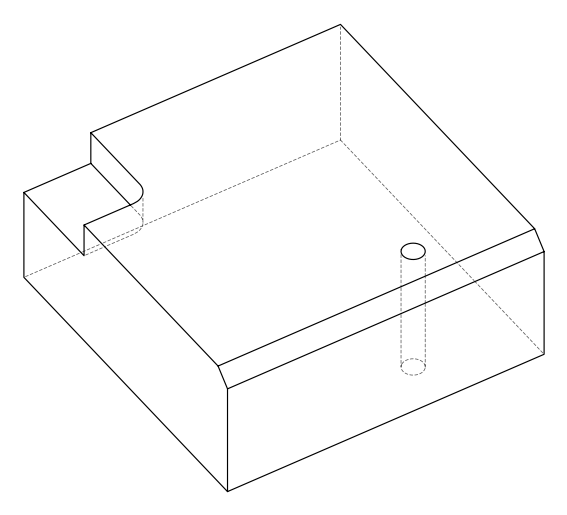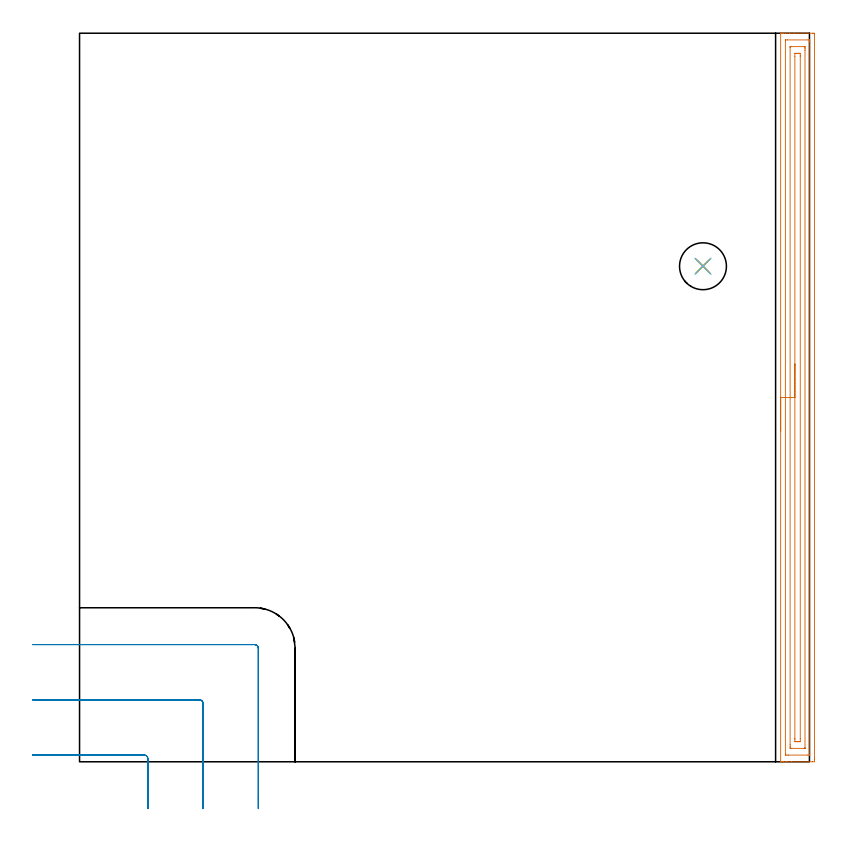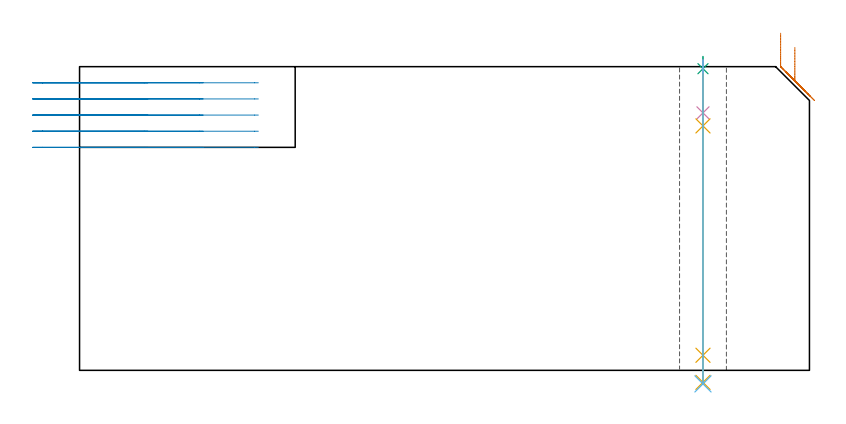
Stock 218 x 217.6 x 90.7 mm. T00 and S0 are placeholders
(PLAN: 6 operations, 5 tool changes, 11 min)
(1 AREA_MILL | FG_CHAMFER_SURFACE | UGT0205_001 | 7.18 min | 11100 mm3)
(2 MILL_CORNER_NOTCH_RECTANGULAR | CORNER_NOTCH_RECTANGULAR | UGT0201_105 | Follow Part, ap 5.5, ae 75% | 2.83 min | 70641 mm3)
(3 SPOT_DRILL | STEP1HOLE | NXT0321_9005460120000 | 0.03 min | 1 mm3)
(4 DRILL_BLIND_HOLE_INTO_CENTER | STEP1HOLE | UGT0301_207 | 0.06 min | 791 mm3)
(5 GUN_DRILL_THROUGH_HOLE | STEP1HOLE | UGT0307_006 | 0.47 min | 4999 mm3)
(6 DRILL_TO_ENLARGE_THROUGH_HOLE | STEP1HOLE | NXT0301_104 | 0.39 min | 8161 mm3)
(TOOL UGT0205_001 | Chamfer Mill 20 x 3 x 45 deg. | D20 FL50 Z2)
(TOOL UGT0201_105 | End Mill 22 mm | D22 FL25 Z2)
(TOOL NXT0321_9005460120000 | NC Spot Drill, 142deg, 12mm, Carbide, Uncoated | D12 PA142 FL30 Z2)
(TOOL UGT0301_207 | Twist Drill 9.2 mm | D9.2 PA118 FL80 Z2)
(TOOL UGT0307_006 | Gun Drill 9 mm | D9 PA130 FL24 Z1)
(TOOL NXT0301_104 | Carbide Drill 14mm [860.1-1400-112A1-MM 2214] | D14 PA140 FL123 Z2)
(OP 1 AREA_MILL)
G17 G21 G94 G90
T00 M6
G54
G17 G0 G90 X209.401 Y98.8 S1061 M3
G43 Z100.7 H0
Z100.699
G94 G1 Y98.838 Z99.827 F250.
Y98.952 Z98.963
Y99.141 Z98.111
Y99.403 Z97.279
Y99.737 Z96.473
Y100.14 Z95.699
Y100.609 Z94.963
Y101.14 Z94.271
Y101.729 Z93.628
Y102.372 Z93.039
Y103.064 Z92.507
Y103.8 Z92.039
Y104.574 Z91.636
Y105.38 Z91.302
Y106.212 Z91.04
Y107.064 Z90.851
Y107.928 Z90.737
Y108.8 Z90.699
X209.402 Y217.418 Z90.698
X209.4 Y217.51 Z90.695
X209.407 Y217.59 Z90.684
X209.435 Y217.597 Z90.656
X209.459 Y217.6 Z90.632
X209.874 Z90.225
X210.166 Z89.934
X210.884 Z89.211
X212.134 Z87.963
X213.558 Z86.537
X218.908 Z81.19
X219.176 Y217.598 Z80.922
X219.492 Y217.59 Z80.606
X219.499 Y217.274 Z80.599
X219.5 Y0.927 Z80.6
X219.499 Y0.627 Z80.601
X219.494 Y0.039 Z80.604
X219.492 Y0.007 Z80.606
X218.908 Y0. Z81.19
X212.667 Z87.428
X211.243 Z88.853
X210.884 Z89.211
X210.166 Z89.934
X209.877 Z90.223
X209.459 Z90.632
X209.4 Z90.69
Y0.004 Z90.691
Y0.18 Z90.7
X209.401 Y108.8 Z90.699
X210.815 Z89.285
X210.817 Y215.321 Z89.283
X210.819 Y215.456 Z89.281
X210.822 Y215.546 Z89.278
X210.826 Y215.592 Z89.274
X210.833 Y215.593 Z89.267
X210.884 Y215.596 Z89.216
X211.362 Y215.6 Z88.738
X217.604 Y215.599 Z82.496
X218.016 Y215.592 Z82.084
X218.069 Y215.59 Z82.031
X218.079 Y215.394 Z82.021
X218.084 Y215.255 Z82.016
X218.085 Y215.185 Z82.015
Y2.275
X218.083 Y2.135 Z82.017
X218.079 Y2.043 Z82.021
X218.075 Y2.008 Z82.025
X218.067 Y2.007 Z82.033
X218.016 Y2.004 Z82.084
X217.538 Y2. Z82.562
X211.775 Z88.325
X211.296 Y2.001 Z88.804
X210.884 Y2.008 Z89.216
X210.831 Y2.01 Z89.269
X210.821 Y2.206 Z89.279
X210.816 Y2.345 Z89.284
X210.815 Y2.415 Z89.285
Y108.8
X212.23 Z87.871
X212.231 Y213.397 Z87.869
Y213.506
X212.234 Y213.56 Z87.866
X212.237 Y213.58 Z87.863
X212.263 Y213.59 Z87.837
X212.466 Y213.599 Z87.634
X216.233 Y213.6 Z83.867
X216.435 Y213.598 Z83.665
X216.57 Y213.594 Z83.53
X216.665 Y213.587 Z83.435
X216.668 Y213.543 Z83.432
X216.67 Y213.397 Z83.43
X216.671 Y212.957 Z83.429
X216.672 Y212.503 Z83.428
Y4.203
X216.671 Y4.093 Z83.429
X216.668 Y4.039 Z83.432
X216.666 Y4.019 Z83.434
X216.637 Y4.01 Z83.463
X216.434 Y4.001 Z83.666
X212.667 Y4. Z87.433
X212.465 Y4.002 Z87.635
X212.33 Y4.006 Z87.77
X212.235 Y4.013 Z87.865
X212.232 Y4.057 Z87.868
X212.23 Y4.203 Z87.87
X212.229 Y4.643 Z87.871
X212.228 Y5.097 Z87.872
X212.23 Y108.8 Z87.871
X213.644 Z86.456
X213.645 Y210.715 Z86.455
X213.649 Y211.518 Z86.451
X213.652 Y211.574 Z86.448
X213.655 Y211.59 Z86.445
X213.678 Y211.592 Z86.422
X213.788 Y211.597 Z86.312
X214.009 Y211.599 Z86.091
X214.45 Y211.6 Z85.65
X214.895 Y211.599 Z85.205
X215.113 Y211.597 Z84.987
X215.221 Y211.593 Z84.879
X215.245 Y211.59 Z84.855
X215.251 Y211.578 Z84.849
X215.252 Y211.537 Z84.848
X215.257 Y210.8 Z84.843
Y210.715
Y6.885
X215.253 Y6.08 Z84.847
X215.251 Y6.024 Z84.849
X215.245 Y6.01 Z84.855
X215.222 Y6.007 Z84.878
X215.112 Y6.003 Z84.988
X214.891 Y6.001 Z85.209
X214.45 Y6. Z85.65
X214.005 Y6.001 Z86.095
X213.787 Y6.003 Z86.313
X213.679 Y6.007 Z86.421
X213.655 Y6.01 Z86.445
X213.65 Y6.022 Z86.451
X213.648 Y6.063 Z86.452
X213.643 Y6.8 Z86.457
Y6.885
X213.644 Y108.8 Z86.456
Y109.672 Z86.494
Y110.536 Z86.608
Y111.388 Z86.797
Y112.22 Z87.059
Y113.026 Z87.393
Y113.8 Z87.796
Y114.536 Z88.265
Y115.228 Z88.796
Y115.871 Z89.385
Y116.46 Z90.028
Y116.992 Z90.72
Y117.46 Z91.456
Y117.863 Z92.23
Y118.197 Z93.036
Y118.459 Z93.868
Y118.648 Z94.72
Y118.762 Z95.585
Y118.8 Z96.456
G0 Z100.7
M5
M2
(OP 2 MILL_CORNER_NOTCH_RECTANGULAR)
G17 G21 G94 G90
T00 M6
G54
G17 G0 G90 X20.4 Y-14. S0 M3
G43 Z100.7 H0
Z85.88
G94 G1 Y-11. F250.
Y0.904 F500.
G3 X19.304 Y2. R1.1
G1 X-11.
X-14. F250.
G0 Z100.7
X36.9 Y-14.
Z85.88
G1 Y-11.
Y17.404 F500.
G3 X35.804 Y18.5 R1.1
G1 X-11.
X-14. F250.
G0 Z100.7
X53.4 Y-14.
Z85.88
G1 Y-11.
Y33.904 F500.
G3 X52.304 Y35. R1.1
G1 X-11.
X-14. F250.
G0 Z100.7
X20.4 Y-14.
Z81.06
G1 Y-11.
Y0.904 F500.
G3 X19.304 Y2. R1.1
G1 X-11.
X-14. F250.
G0 Z100.7
X36.9 Y-14.
Z81.06
G1 Y-11.
Y17.404 F500.
G3 X35.804 Y18.5 R1.1
G1 X-11.
X-14. F250.
G0 Z100.7
X53.4 Y-14.
Z81.06
G1 Y-11.
Y33.904 F500.
G3 X52.304 Y35. R1.1
G1 X-11.
X-14. F250.
G0 Z100.7
X20.4 Y-14.
Z76.24
G1 Y-11.
Y0.904 F500.
G3 X19.304 Y2. R1.1
G1 X-11.
X-14. F250.
G0 Z100.7
X36.9 Y-14.
Z76.24
G1 Y-11.
Y17.404 F500.
G3 X35.804 Y18.5 R1.1
G1 X-11.
X-14. F250.
G0 Z100.7
X53.4 Y-14.
Z76.24
G1 Y-11.
Y33.904 F500.
G3 X52.304 Y35. R1.1
G1 X-11.
X-14. F250.
G0 Z100.7
X20.4 Y-14.
Z71.42
G1 Y-11.
Y0.904 F500.
G3 X19.304 Y2. R1.1
G1 X-11.
X-14. F250.
G0 Z100.7
X36.9 Y-14.
Z71.42
G1 Y-11.
Y17.404 F500.
G3 X35.804 Y18.5 R1.1
G1 X-11.
X-14. F250.
G0 Z100.7
X53.4 Y-14.
Z71.42
G1 Y-11.
Y33.904 F500.
G3 X52.304 Y35. R1.1
G1 X-11.
X-14. F250.
G0 Z100.7
X20.4 Y-14.
Z66.6
G1 Y-11.
Y0.904 F500.
G3 X19.304 Y2. R1.1
G1 X-11.
X-14. F250.
G0 Z100.7
X36.9 Y-14.
Z66.6
G1 Y-11.
Y17.404 F500.
G3 X35.804 Y18.5 R1.1
G1 X-11.
X-14. F250.
G0 Z100.7
X53.4 Y-14.
Z66.6
G1 Y-11.
Y33.904 F500.
G3 X52.304 Y35. R1.1
G1 X-11.
X-14. F250.
G0 Z100.7
M5
M2
(OP 3 SPOT_DRILL)
G17 G21 G94 G90
T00 M6
G54
G17 G0 G90 X186.2 Y148. S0 M3
G43 Z100.7 H0
G94 G81 G98 Z90.093 F250. R93.7
G80
M5
M2
(OP 4 DRILL_BLIND_HOLE_INTO_CENTER)
G17 G21 G94 G90
T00 M6
G54
G17 G0 G90 X186.2 Y148. S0 M3
G43 Z100.7 H0
G94 G81 G98 Z76.9 F250. R92.7
G80
M5
M2
(OP 5 GUN_DRILL_THROUGH_HOLE)
G17 G21 G94 G90
T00 M6
G54
G17 G0 G90 X186.2 Y148. M8
G43 Z100.7 H0
Z88.593
S716 M3
G94 G1 Z73.005 F125. M26
G4 X.084
Z4.5 F250.
G4 X.084
Z-3.598 F125.
G4 X.084
M5
M9
G0 Z88.593
Z100.7
M2
(OP 6 DRILL_TO_ENLARGE_THROUGH_HOLE)
G17 G21 G94 G90
T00 M6
G54
G17 G0 G90 X186.2 Y148. S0 M3
G43 Z100.7 H1
G94 G73 G98 Z-4.048 F250. Q13.535 R92.7
G80
M5
M2
